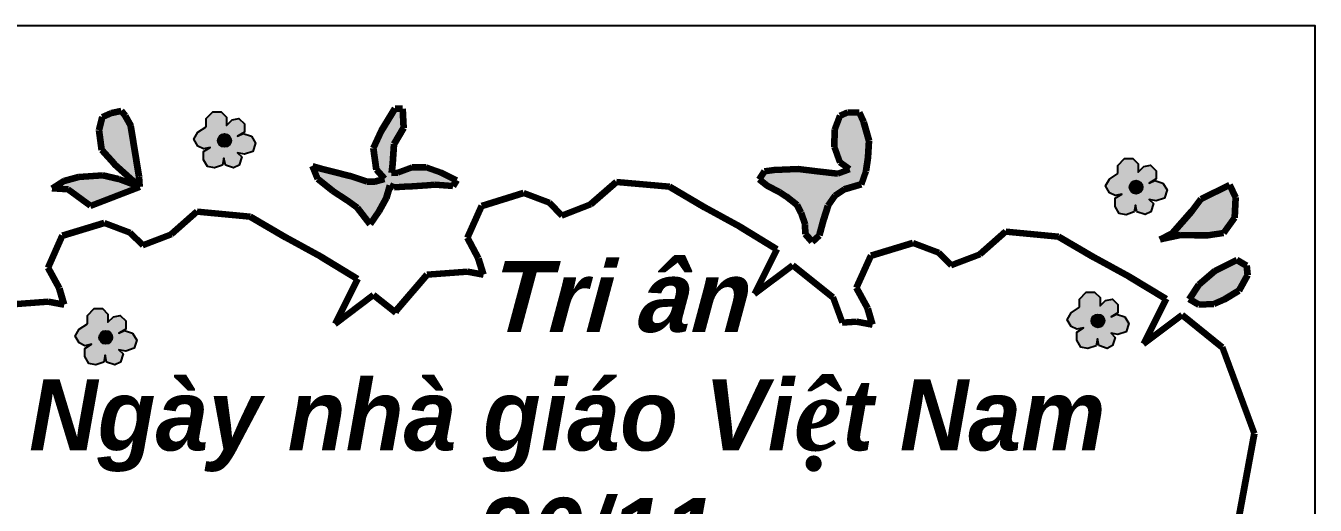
# Model space of a CAD drawing. Header units: inches. Extents: x -13380 to 20228, y -757 to 8678.
# Drawn here: x 19597 to 20228, y -348 to -113 of the extents above; entities that cross this region are included whole.
import ezdxf

# ---------------------------------------------------------------- set-up
doc = ezdxf.new("R2010")
doc.units = ezdxf.units.IN
doc.header["$MEASUREMENT"] = 0
for name, color, linetype in [('ceco.net 227', 7, 'Continuous'), ('ceco.net 80', 7, 'Continuous'), ('Layer2', 4, 'Continuous')]:
    doc.layers.add(name, color=color, linetype=linetype)
doc.styles.get("Standard").update_dxf_attribs({"font": 'times.ttf'})

msp = doc.modelspace()

# ---------------------------------------------------------------- hatches: boundary and pattern name
h = msp.add_hatch(color=0)
h.paths.add_polyline_path([(19619.11, -599.35), (19615.05, -601.35, -0.212586), (19612.39, -602.67), (19569.69, -623.76), (19542.22, -700.74, -0.161533), (19543.75, -700.29), (19562.29, -691.47, -0.521748), (19566.34, -685.67), (19593, -672.5)])
h.paths.add_polyline_path([(19630.34, -685.67), (19678.02, -662.12, -0.233502), (19681.45, -660.42), (19617.45, -660.42), (19566.34, -685.67)])
h.paths.add_polyline_path([(19559.82, -624.1), (19605.97, -601.3, -0.256691), (19598.69, -599.45), (19548.78, -624.1, 1)], flags=17)
h.paths.add_polyline_path([(19895.4, -620.02), (20069.59, -620.02), (20069.59, -649.75), (19895.4, -649.75)], flags=9)
h.paths.add_polyline_path([(19895.61, -597.57), (20108.91, -597.57), (20108.91, -626.84), (19895.61, -626.84)], flags=9)
h.paths.add_polyline_path([(19899.32, -575.62), (20032.87, -575.62), (20032.87, -602.67), (19899.32, -602.67)], flags=9)
h.paths.add_polyline_path([(19589.81, -219.46), (20135.29, -219.46), (20135.29, -398.83), (19589.81, -398.83)], flags=9)
h = msp.add_hatch(color=3)
h.paths.add_polyline_path([(20130.41, -471.87), (20129.72, -465.8), (20126.33, -461.07), (20120.92, -458.39), (20119.58, -463.79), (20120.27, -469.87), (20122.98, -473.92), (20127.72, -477.29)])
h.paths.add_polyline_path([(20139.17, -477.59), (20140.07, -477.59), (20140.82, -477.21), (20141.23, -475.9), (20140.54, -469.82), (20135.15, -473.89), (20131.1, -477.95), (20129.29, -484.02), (20133.82, -483.35), (20135.82, -482.66), (20135.82, -480.96)])
h.paths.add_polyline_path([(20123.68, -481.35), (20117.59, -480.69), (20112.2, -483.41), (20116.93, -486.77), (20123.02, -487.43), (20129.29, -484.02)])
h.paths.add_polyline_path([(20130.07, -499.47), (20133, -495.09), (20132.44, -494.76), (20127.09, -494.18), (20121.69, -496.89), (20117.64, -500.96), (20117.11, -505.82), (20117.99, -506.69), (20125.45, -504.11), (20128.22, -502.15)])
h.paths.add_polyline_path([(20134.54, -504.29), (20129.62, -500.13), (20128.22, -502.15), (20125.45, -504.11), (20125.07, -504.24), (20125.08, -504.32), (20127.36, -508.94), (20129.69, -512.63), (20129.85, -512.52), (20129.84, -508.49), (20133.19, -505.12), (20134.41, -505.12)])
h.paths.add_polyline_path([(20109.58, -518.55), (20103.49, -516.53), (20097.41, -518.58), (20092.7, -523.32), (20097.43, -526.68), (20103.52, -527.34), (20108.92, -525.98), (20113.64, -522.59)])
h.paths.add_polyline_path([(20122.43, -525.94), (20119.71, -520.55), (20116.35, -525.28), (20114.33, -530.02), (20114.35, -536.78), (20116.39, -541.5), (20120.43, -537.44), (20122.44, -531.35)])
h.paths.add_polyline_path([(20165.01, -531.92), (20159.6, -530.58), (20154.2, -531.95), (20150.4, -534.68), (20155.57, -538.7), (20162.32, -538.68), (20169.75, -535.28)])
h.paths.add_polyline_path([(20156.93, -545.45), (20152.87, -541.41), (20150.18, -548.17), (20150.87, -554.25), (20153.59, -559.65), (20159.67, -561.66), (20161.01, -556.25), (20160.32, -550.17)])
h.paths.add_polyline_path([(20146.11, -541.42), (20150.38, -534.7), (20150.37, -534.68), (20142.72, -535.35), (20137.32, -538.07), (20133.96, -544.16), (20133.97, -550.91), (20140.72, -546.84)])
h.paths.add_polyline_path([(20175.13, -524.46), (20173.2, -517.46), (20170.13, -516.44), (20172.82, -519.12), (20171.49, -523.15), (20168.81, -524.5), (20165.57, -523.43), (20165.67, -524.49), (20169.06, -529.21), (20175.82, -531.89)])
h.paths.add_polyline_path([(20191.32, -516.31), (20186.58, -511.6), (20179.82, -508.11), (20179.83, -514.32), (20183.22, -520.39), (20188.63, -523.08), (20194.71, -522.39)])
h.paths.add_polyline_path([(20184.51, -494.71), (20181.12, -488.64), (20177.76, -493.38), (20176.42, -498.78), (20177.1, -503.51), (20179.82, -508.11), (20183.86, -502.14)])
h.paths.add_polyline_path([(20202.76, -496.69), (20204.1, -489.93), (20198.02, -490.62), (20192.62, -493.34), (20188.58, -498.75), (20187.24, -504.16), (20193.32, -504.82), (20198.72, -502.11)])
h.paths.add_polyline_path([(20174.36, -485.95), (20168.95, -483.26), (20163.54, -483.28), (20158.12, -484.81), (20161.53, -489.36), (20166.94, -492.05), (20172.35, -492.04), (20178.42, -490)])
h.paths.add_polyline_path([(20170.29, -477.86), (20174.33, -472.44), (20176.34, -466.35), (20170.26, -467.05), (20165.54, -470.44), (20163.52, -475.17), (20163.54, -480.57)])
h.paths.add_polyline_path([(20157.45, -477.21), (20155.41, -471.14), (20151.34, -465.74), (20147.98, -471.83), (20148.67, -477.91), (20151.31, -481.59), (20152.6, -481.59), (20154.54, -483.52), (20158.12, -484.81)])
h.paths.add_polyline_path([(19616.6, -245.04), (20112.5, -245.04), (20112.5, -408.11), (19616.6, -408.11)], flags=9)
h = msp.add_hatch(color=6)
h.paths.add_polyline_path([(19642.55, -271.58), (19645.9, -272.24), (19649.93, -270.89), (19651.26, -266.86), (19649.24, -263.51), (19645.21, -262.17), (19642.53, -263.52), (19645.88, -261.5), (19645.87, -257.47), (19643.18, -254.8), (19639.83, -255.48), (19637.15, -258.17), (19637.14, -254.14), (19634.45, -251.46), (19630.42, -251.47), (19627.07, -254.84), (19627.08, -258.86), (19623.06, -261.56), (19621.06, -264.92), (19623.08, -268.27), (19625.76, -269.61), (19629.12, -268.93), (19625.77, -270.95), (19625.78, -274.97), (19627.8, -278.32), (19631.16, -278.99), (19635.18, -277.64), (19635.84, -274.28), (19636.52, -277.63), (19640.55, -278.96), (19643.23, -277.61), (19644.57, -273.58)])
h.paths.add_polyline_path([(19632.89, -265.53, -1), (19639.3, -265.53, -1)], flags=16)
at = {"layer": 'Layer2'}
h = msp.add_hatch(color=6, dxfattribs=at)
h.paths.add_polyline_path([(19648.42, -162.05), (19645.57, -157.08), (19643.68, -154.71), (19638.94, -155.67), (19634.45, -157.57), (19632.8, -164.2), (19634.23, -173.9), (19640.39, -180.76), (19652.72, -191.88), (19652.48, -186.9)])
h.paths.add_polyline_path([(19652.72, -191.88), (19642.3, -187.86), (19634.72, -186.22), (19622.88, -186.94), (19615.78, -188.84), (19609.87, -192.64), (19617.68, -193.1), (19628.58, -201.14)])
h = msp.add_hatch(color=1, dxfattribs=at)
h.paths.add_polyline_path([(19709.4, -170.46), (19707.38, -167.11), (19703.35, -165.78), (19700.67, -167.13), (19704.02, -165.11), (19704.01, -161.08), (19701.32, -158.4), (19697.96, -159.08), (19695.28, -161.77), (19695.27, -157.75), (19692.58, -155.07), (19688.56, -155.08), (19685.21, -158.44), (19685.22, -162.47), (19681.2, -165.16), (19679.19, -168.52), (19681.21, -171.87), (19683.9, -173.21), (19687.25, -172.53), (19683.9, -174.55), (19683.91, -178.58), (19685.93, -181.93), (19689.29, -182.59), (19693.32, -181.24), (19693.98, -177.88), (19694.66, -181.24), (19698.69, -182.57), (19701.37, -181.22), (19702.7, -177.19), (19700.68, -175.18), (19704.04, -175.84), (19708.06, -174.49)])
h.paths.add_polyline_path([(19691.03, -169.13, -1), (19697.43, -169.13, -1)], flags=16)
for color, points in [(2, [(19771.21, -164.43), (19767.2, -172.96), (19768.63, -183.61), (19772.66, -187.87), (19767.93, -189.29), (19763.9, -189.3), (19755.61, -186.47), (19747.32, -184.35), (19741.4, -182.93), (19737.37, -181.75), (19739.99, -188.14), (19747.1, -193.82), (19754.21, -198.31), (19759.42, -202.09), (19765.59, -210.13), (19769.84, -203.97), (19773.38, -197.34), (19775.27, -191.18), (19777.4, -192.12), (19782.37, -191.88), (19786.16, -191.64), (19793.5, -191.16), (19797.29, -190.92), (19806.05, -191.61), (19807.94, -188.53), (19800.36, -184.76), (19793.02, -182.16), (19786.15, -182.17), (19779.05, -184.78), (19775.97, -185.02), (19776.44, -180.52), (19777.14, -171.05), (19781.86, -162.99), (19781.38, -153.52), (19777.83, -153.53)]), (179, [(19767.93, -189.29), (19763.9, -189.3), (19755.61, -186.47), (19747.32, -184.35), (19741.4, -182.93), (19737.37, -181.75), (19739.99, -188.14), (19747.1, -193.82), (19754.21, -198.31), (19759.42, -202.09), (19765.59, -210.13), (19769.84, -203.97), (19773.38, -197.34), (19775.27, -191.18), (19777.4, -192.12), (19782.37, -191.88), (19786.16, -191.64), (19793.5, -191.16), (19797.29, -190.92), (19806.05, -191.61), (19807.94, -188.53), (19800.36, -184.76), (19793.02, -182.16), (19786.15, -182.17), (19779.05, -184.78), (19775.97, -185.02), (19776.44, -180.52), (19777.14, -171.05), (19781.86, -162.99), (19781.38, -153.52), (19777.83, -153.53), (19771.21, -164.43), (19767.2, -172.96), (19768.63, -183.61), (19772.66, -187.87)]), (240, [(19984.44, -184.19), (19975.21, -183.02), (19963.37, -183.5), (19958.64, -184.22), (19956.04, -188.25), (19960.07, -191.32), (19965.99, -194.39), (19969.31, -196.52), (19974.76, -200.77), (19976.66, -204.56), (19978.56, -210.24), (19978.8, -214.98), (19982.12, -218.76), (19985.43, -215.68), (19987.55, -207.86), (19989.67, -201.23), (19993.22, -196.25), (19997.71, -193.17), (20006, -190.79), (20008.36, -184.16), (20009.3, -177.53), (20009.76, -169.24), (20007.14, -160.01), (20005.01, -155.51), (19999.56, -155.28), (19995.78, -156.95), (19993.18, -163.82), (19992.95, -172.34), (19995.8, -179.91), (20000.31, -183.22), (19994.63, -185.36)]), (30, [(19697.43, -169.13, 1), (19691.03, -169.13, 1)]), (30, [(20143.92, -192.03, 1), (20137.52, -192.03, 1)]), (30, [(20125.2, -257.5, 1), (20118.8, -257.5, 1)]), (30, [(19639.3, -265.53, 1), (19632.89, -265.53, 1)])]:
    msp.add_hatch(color=color, dxfattribs=at).paths.add_polyline_path(points)
h = msp.add_hatch(color=1, dxfattribs=at)
h.paths.add_polyline_path([(20155.88, -193.36), (20153.86, -190.01), (20149.83, -188.68), (20147.15, -190.03), (20150.5, -188.01), (20150.49, -183.98), (20147.8, -181.3), (20144.45, -181.98), (20141.77, -184.67), (20141.76, -180.65), (20139.07, -177.97), (20135.04, -177.98), (20131.69, -181.34), (20131.7, -185.37), (20127.68, -188.06), (20125.68, -191.42), (20127.7, -194.77), (20130.39, -196.11), (20133.74, -195.43), (20130.39, -197.45), (20130.4, -201.48), (20132.42, -204.83), (20135.78, -205.49), (20139.8, -204.14), (20140.46, -200.78), (20141.14, -204.14), (20145.17, -205.47), (20147.85, -204.12), (20149.19, -200.09), (20147.17, -198.08), (20150.53, -198.74), (20154.55, -197.39)])
h.paths.add_polyline_path([(20137.52, -192.03, -1), (20143.92, -192.03, -1)], flags=16)
h = msp.add_hatch(color=3, dxfattribs=at)
h.paths.add_polyline_path([(20188.89, -206.98), (20189.35, -197.03), (20186.51, -190.88), (20172.54, -197.76), (20168.05, -203.69), (20158.6, -214.59), (20152.44, -217.67), (20162.38, -215.53), (20169.25, -215.76), (20175.88, -215.75), (20183.46, -214.56)])
h.paths.add_polyline_path([(20191.07, -242.73), (20195.32, -235.14), (20194.84, -230.41), (20190.1, -227.57), (20179.22, -233.03), (20171.41, -239.67), (20166.69, -246.78), (20171.42, -249.62), (20178.76, -249.37), (20183.97, -247)])
h = msp.add_hatch(color=1, dxfattribs=at)
h.paths.add_polyline_path([(20137.17, -258.83), (20135.14, -255.48), (20131.11, -254.15), (20128.43, -255.5), (20131.78, -253.47), (20131.77, -249.45), (20129.08, -246.77), (20125.73, -247.45), (20123.05, -250.14), (20123.04, -246.11), (20120.35, -243.44), (20116.32, -243.45), (20112.98, -246.81), (20112.99, -250.84), (20108.97, -253.53), (20106.96, -256.89), (20108.98, -260.24), (20111.67, -261.58), (20115.02, -260.9), (20111.67, -262.92), (20111.68, -266.95), (20113.7, -270.3), (20117.06, -270.96), (20121.08, -269.61), (20121.75, -266.25), (20122.43, -269.6), (20126.46, -270.94), (20129.14, -269.59), (20130.47, -265.56), (20128.45, -263.55), (20131.81, -264.21), (20135.83, -262.86)])
h.paths.add_polyline_path([(20118.8, -257.5, -1), (20125.2, -257.5, -1)], flags=16)
h = msp.add_hatch(color=1, dxfattribs=at)
h.paths.add_polyline_path([(19642.55, -271.58), (19645.9, -272.24), (19649.93, -270.89), (19651.26, -266.86), (19649.24, -263.51), (19645.21, -262.17), (19642.53, -263.52), (19645.88, -261.5), (19645.87, -257.47), (19643.18, -254.8), (19639.83, -255.48), (19637.15, -258.17), (19637.14, -254.14), (19634.45, -251.46), (19630.42, -251.47), (19627.07, -254.84), (19627.08, -258.86), (19623.06, -261.56), (19621.06, -264.92), (19623.08, -268.27), (19625.76, -269.61), (19629.12, -268.93), (19625.77, -270.95), (19625.78, -274.97), (19627.8, -278.32), (19631.16, -278.99), (19635.18, -277.64), (19635.84, -274.28), (19636.52, -277.63), (19640.55, -278.96), (19643.23, -277.61), (19644.57, -273.58)])
h.paths.add_polyline_path([(19632.89, -265.53, -1), (19639.3, -265.53, -1)], flags=16)

# ---------------------------------------------------------------- linework, layer by layer
at = {"layer": 'ceco.net 227', "color": 1}
for points in [[(19685.22, -162.47), (19685.21, -158.44), (19688.56, -155.08), (19692.58, -155.07), (19695.27, -157.75), (19695.28, -161.77), (19697.96, -159.08), (19701.32, -158.4), (19704.01, -161.08), (19704.02, -165.11), (19700.67, -167.13), (19703.35, -165.78), (19707.38, -167.11), (19709.4, -170.46), (19708.06, -174.49), (19704.04, -175.84), (19700.68, -175.18), (19702.7, -177.19), (19701.37, -181.22), (19698.69, -182.57), (19694.66, -181.24), (19693.98, -177.88), (19693.32, -181.24), (19689.29, -182.59), (19685.93, -181.93), (19683.91, -178.58), (19683.9, -174.55), (19687.25, -172.53), (19683.9, -173.21), (19681.21, -171.87), (19679.19, -168.52), (19681.2, -165.16), (19685.22, -162.47)], [(20131.7, -185.37), (20131.69, -181.34), (20135.04, -177.98), (20139.07, -177.97), (20141.76, -180.65), (20141.77, -184.67), (20144.45, -181.98), (20147.8, -181.3), (20150.49, -183.98), (20150.5, -188.01), (20147.15, -190.03), (20149.83, -188.68), (20153.86, -190.01), (20155.88, -193.36), (20154.55, -197.39), (20150.53, -198.74), (20147.17, -198.08), (20149.19, -200.09), (20147.85, -204.12), (20145.17, -205.47), (20141.14, -204.14), (20140.46, -200.78), (20139.8, -204.14), (20135.78, -205.49), (20132.42, -204.83), (20130.4, -201.48), (20130.39, -197.45), (20133.74, -195.43), (20130.39, -196.11), (20127.7, -194.77), (20125.68, -191.42), (20127.68, -188.06), (20131.7, -185.37)], [(20112.99, -250.84), (20112.98, -246.81), (20116.32, -243.45), (20120.35, -243.44), (20123.04, -246.11), (20123.05, -250.14), (20125.73, -247.45), (20129.08, -246.77), (20131.77, -249.45), (20131.78, -253.47), (20128.43, -255.5), (20131.11, -254.15), (20135.14, -255.48), (20137.17, -258.83), (20135.83, -262.86), (20131.81, -264.21), (20128.45, -263.55), (20130.47, -265.56), (20129.14, -269.59), (20126.46, -270.94), (20122.43, -269.6), (20121.75, -266.25), (20121.08, -269.61), (20117.06, -270.96), (20113.7, -270.3), (20111.68, -266.95), (20111.67, -262.92), (20115.02, -260.9), (20111.67, -261.58), (20108.98, -260.24), (20106.96, -256.89), (20108.97, -253.53), (20112.99, -250.84)], [(19627.08, -258.86), (19627.07, -254.84), (19630.42, -251.47), (19634.45, -251.46), (19637.14, -254.14), (19637.15, -258.17), (19639.83, -255.48), (19643.18, -254.8), (19645.87, -257.47), (19645.88, -261.5), (19642.53, -263.52), (19645.21, -262.17), (19649.24, -263.51), (19651.26, -266.86), (19649.93, -270.89), (19645.9, -272.24), (19642.55, -271.58), (19644.57, -273.58), (19643.23, -277.61), (19640.55, -278.96), (19636.52, -277.63), (19635.84, -274.28), (19635.18, -277.64), (19631.16, -278.99), (19627.8, -278.32), (19625.78, -274.97), (19625.77, -270.95), (19629.12, -268.93), (19625.76, -269.61), (19623.08, -268.27), (19621.06, -264.92), (19623.06, -261.56), (19627.08, -258.86)]]:
    msp.add_lwpolyline(points, dxfattribs=at)
at = {"layer": 'ceco.net 227', "color": 76}
for points in [[(19701.88, -166.52), (19701.86, -166.4)], [(20148.36, -189.42), (20148.35, -189.3)], [(20129.65, -254.88), (20129.63, -254.77)], [(19643.74, -262.91), (19643.73, -262.8)]]:
    msp.add_lwpolyline(points, dxfattribs=at)
at = {"layer": 'ceco.net 80', "color": 1, "lineweight": 200}
for p, q in [((19632.8, -164.2), (19634.45, -157.57)), ((19634.45, -157.57), (19638.94, -155.67)), ((19638.94, -155.67), (19643.68, -154.71)), ((19643.68, -154.71), (19645.57, -157.08)), ((19645.57, -157.08), (19648.42, -162.05)), ((19771.21, -164.43), (19777.83, -153.53)), ((19777.83, -153.53), (19781.38, -153.52)), ((19781.38, -153.52), (19781.86, -162.99)), ((19993.18, -163.82), (19995.78, -156.95)), ((19995.78, -156.95), (19999.56, -155.28)), ((19999.56, -155.28), (20005.01, -155.51)), ((20005.01, -155.51), (20007.14, -160.01)), ((19652.48, -186.9), (19648.42, -162.05)), ((19781.86, -162.99), (19777.14, -171.05)), ((19992.95, -172.34), (19993.18, -163.82)), ((20007.14, -160.01), (20009.76, -169.24)), ((19634.23, -173.9), (19632.8, -164.2)), ((19767.2, -172.96), (19771.21, -164.43)), ((20009.76, -169.24), (20009.3, -177.53)), ((19640.39, -180.76), (19634.23, -173.9)), ((19768.63, -183.61), (19767.2, -172.96)), ((19777.14, -171.05), (19776.44, -180.52)), ((19995.8, -179.91), (19992.95, -172.34)), ((19652.72, -191.88), (19640.39, -180.76)), ((19737.37, -181.75), (19741.4, -182.93)), ((19739.99, -188.14), (19737.37, -181.75)), ((19741.4, -182.93), (19747.32, -184.35)), ((19776.44, -180.52), (19775.97, -185.02)), ((19779.05, -184.78), (19786.15, -182.17)), ((19786.15, -182.17), (19793.02, -182.16)), ((19793.02, -182.16), (19800.36, -184.76)), ((19963.37, -183.5), (19975.21, -183.02)), ((19975.21, -183.02), (19984.44, -184.19)), ((20000.31, -183.22), (19995.8, -179.91)), ((20009.3, -177.53), (20008.36, -184.16)), ((19609.87, -192.64), (19615.78, -188.84)), ((19615.78, -188.84), (19622.88, -186.94)), ((19622.88, -186.94), (19634.72, -186.22)), ((19634.72, -186.22), (19642.3, -187.86)), ((19642.3, -187.86), (19652.72, -191.88)), ((19652.72, -191.88), (19652.48, -186.9)), ((19747.1, -193.82), (19739.99, -188.14)), ((19747.32, -184.35), (19755.61, -186.47)), ((19755.61, -186.47), (19763.9, -189.3)), ((19763.9, -189.3), (19767.93, -189.29)), ((19767.93, -189.29), (19772.66, -187.87)), ((19772.66, -187.87), (19768.63, -183.61)), ((19775.97, -185.02), (19779.05, -184.78)), ((19800.36, -184.76), (19807.94, -188.53)), ((19807.94, -188.53), (19806.05, -191.61)), ((19873.64, -200.32), (19886.2, -189.33)), ((19886.2, -189.33), (19912.12, -191.69)), ((19956.04, -188.25), (19958.64, -184.22)), ((19960.07, -191.32), (19956.04, -188.25)), ((19958.64, -184.22), (19963.37, -183.5)), ((19984.44, -184.19), (19994.63, -185.36)), ((19994.63, -185.36), (20000.31, -183.22)), ((20008.36, -184.16), (20006, -190.79)), ((19617.68, -193.1), (19609.87, -192.64)), ((19628.58, -201.14), (19617.68, -193.1)), ((19628.58, -201.14), (19652.72, -191.88)), ((19754.21, -198.31), (19747.1, -193.82)), ((19775.27, -191.18), (19773.38, -197.34)), ((19777.4, -192.12), (19775.27, -191.18)), ((19782.37, -191.88), (19777.4, -192.12)), ((19786.16, -191.64), (19782.37, -191.88)), ((19793.5, -191.16), (19786.16, -191.64)), ((19797.29, -190.92), (19793.5, -191.16)), ((19806.05, -191.61), (19797.29, -190.92)), ((19820.23, -201.11), (19840.65, -194.83)), ((19840.65, -194.83), (19853.22, -199.54)), ((19912.12, -191.69), (19929.4, -201.89)), ((19965.99, -194.39), (19960.07, -191.32)), ((19969.31, -196.52), (19965.99, -194.39)), ((19997.71, -193.17), (19993.22, -196.25)), ((20006, -190.79), (19997.71, -193.17)), ((20172.54, -197.76), (20186.51, -190.88)), ((20186.51, -190.88), (20189.35, -197.03)), ((19759.42, -202.09), (19754.21, -198.31)), ((19773.38, -197.34), (19769.84, -203.97)), ((19813.17, -216.8), (19820.23, -201.11)), ((19853.22, -199.54), (19859.5, -205.81)), ((19859.5, -205.81), (19873.64, -200.32)), ((19929.4, -201.89), (19946.68, -211.31)), ((19974.76, -200.77), (19969.31, -196.52)), ((19976.66, -204.56), (19974.76, -200.77)), ((19989.67, -201.23), (19987.55, -207.86)), ((19993.22, -196.25), (19989.67, -201.23)), ((20168.05, -203.69), (20172.54, -197.76)), ((20189.35, -197.03), (20188.89, -206.98)), ((19668.33, -214.98), (19680.9, -203.99)), ((19680.9, -203.99), (19706.82, -206.34)), ((19706.82, -206.34), (19724.09, -216.54)), ((19765.59, -210.13), (19759.42, -202.09)), ((19769.84, -203.97), (19765.59, -210.13)), ((19978.56, -210.24), (19976.66, -204.56)), ((19987.55, -207.86), (19985.43, -215.68)), ((20158.6, -214.59), (20168.05, -203.69)), ((20188.89, -206.98), (20183.46, -214.56)), ((19614.93, -215.76), (19635.35, -209.48)), ((19635.35, -209.48), (19647.91, -214.19)), ((19647.91, -214.19), (19654.2, -220.47)), ((19946.68, -211.31), (19964.74, -222.3)), ((19978.8, -214.98), (19978.56, -210.24)), ((20064.28, -224.74), (20076.85, -213.76)), ((20076.85, -213.76), (20102.76, -216.11)), ((20152.44, -217.67), (20158.6, -214.59)), ((20183.46, -214.56), (20175.88, -215.75)), ((19607.86, -231.46), (19614.93, -215.76)), ((19654.2, -220.47), (19668.33, -214.98)), ((19724.09, -216.54), (19741.37, -225.96)), ((19818.66, -227), (19813.17, -216.8)), ((19982.12, -218.76), (19978.8, -214.98)), ((19985.43, -215.68), (19982.12, -218.76)), ((20010.88, -225.53), (20031.3, -219.25)), ((20031.3, -219.25), (20043.86, -223.96)), ((20102.76, -216.11), (20120.04, -226.31)), ((20162.38, -215.53), (20152.44, -217.67)), ((20169.25, -215.76), (20162.38, -215.53)), ((20175.88, -215.75), (20169.25, -215.76)), ((19741.37, -225.96), (19759.43, -236.95)), ((19821.02, -234.85), (19818.66, -227)), ((19964.74, -222.3), (19953.75, -244.27)), ((20003.81, -241.22), (20010.88, -225.53)), ((20043.86, -223.96), (20050.14, -230.24)), ((20050.14, -230.24), (20064.28, -224.74)), ((20120.04, -226.31), (20137.32, -235.73)), ((19613.36, -241.66), (19607.86, -231.46)), ((19793.53, -234.85), (19813.17, -233.28)), ((19813.17, -233.28), (19821.02, -234.85)), ((19953.75, -244.27), (19972.59, -230.14)), ((19972.59, -230.14), (19992.23, -245.84)), ((20171.41, -239.67), (20179.22, -233.03)), ((20179.22, -233.03), (20190.1, -227.57)), ((20190.1, -227.57), (20194.84, -230.41)), ((20194.84, -230.41), (20195.32, -235.14)), ((19759.43, -236.95), (19748.44, -258.92)), ((19778.61, -252.12), (19793.53, -234.85)), ((20137.32, -235.73), (20155.38, -246.72)), ((20166.69, -246.78), (20171.41, -239.67)), ((20195.32, -235.14), (20191.07, -242.73)), ((19615.71, -249.51), (19613.36, -241.66)), ((19748.44, -258.92), (19767.29, -244.8)), ((19767.29, -244.8), (19778.09, -253.43)), ((19992.23, -245.84), (19996.83, -258.26)), ((20009.31, -251.43), (20003.81, -241.22)), ((20191.07, -242.73), (20183.97, -247)), ((19588.23, -249.51), (19607.86, -247.94)), ((19607.86, -247.94), (19615.71, -249.51)), ((19778.09, -253.43), (19778.61, -252.12)), ((20011.66, -259.27), (20009.31, -251.43)), ((20155.38, -246.72), (20144.39, -268.69)), ((20171.42, -249.62), (20166.69, -246.78)), ((20178.76, -249.37), (20171.42, -249.62)), ((20183.97, -247), (20178.76, -249.37)), ((19996.83, -258.26), (20003.81, -257.7)), ((20003.81, -257.7), (20011.66, -259.27)), ((20144.39, -268.69), (20163.23, -254.57)), ((20163.23, -254.57), (20182.87, -270.26)), ((20182.87, -270.26), (20198.58, -312.64)), ((20198.58, -312.64), (20190.72, -355.02))]:
    msp.add_line(p, q, dxfattribs=at)
at = {"layer": 'Layer2', "color": 0}
msp.add_lwpolyline([(19196.31, -757.35), (20228.43, -757.35), (20228.43, -113.03), (19196.31, -113.03)], close=True, dxfattribs=at)
at = {"layer": 'Layer2', "color": 250}
for centre in [(19694.23, -169.13), (20140.72, -192.03), (20122, -257.5), (19636.1, -265.53)]:
    msp.add_circle(centre, 3.2, dxfattribs=at)

# ---------------------------------------------------------------- texts
at = {"layer": 'Layer2', "insert": (19598.5, -228.15), "char_height": 34.77889, "width": 596.75, "attachment_point": 1}
msp.add_mtext('\\A1;{\\fTimes New Roman|b1|i1|c0|p18;\\C1;               \\C40;\\c52479;  \\fScript MT Bold|b0|i0|c0|p66;\\Q15;Tri ân\\fScript MT Bold|b1|i1|c0|p66;\\P\\Q0;Ngày nhà giáo Vi\\fTimes New Roman|b1|i1|c0|p18;ệ\\fScript MT Bold|b1|i1|c0|p66;t Nam\\P                 20/11}', dxfattribs=at)

doc.saveas('drawing.dxf')
